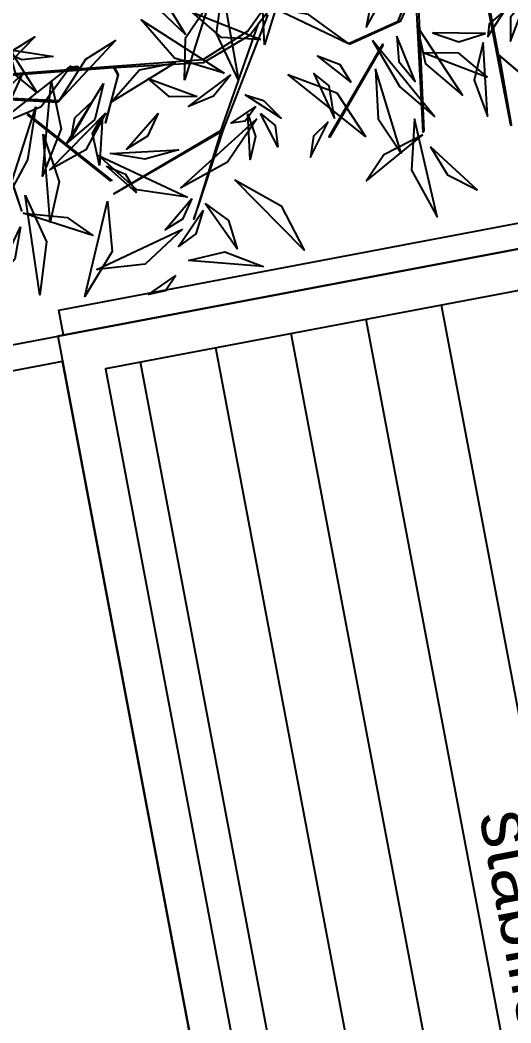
# Model space of a CAD drawing. Header units: centimetres. Extents: x 197412 to 267601, y -375791 to -305433.
# Drawn here: x 210810 to 211772, y -362881 to -360917 of the extents above; entities that cross this region are included whole.
import ezdxf

# ---------------------------------------------------------------- set-up
doc = ezdxf.new("R2010")
doc.units = ezdxf.units.CM
doc.layers.add('3-BAT C-Niveau 0', color=250, linetype='Continuous')
doc.styles.add('Helvetica', font='arial.ttf')

# ---------------------------------------------------------------- blocks, each defined once
blk = doc.blocks.new('Groupe-236-1')
at = {"linetype": 'Continuous', "flags": 128}
for points in [[(12885.91, -48887.14), (12881.51, -48893.34), (12872.67, -48898.97), (12834.96, -48901.72), (12834.84, -48901.96), (12855.15, -48900.47), (12856.03, -48901.96), (12853.6, -48911.31), (12856.15, -48901.81), (12855.46, -48900.47), (12872.82, -48899.48), (12881.89, -48894.13), (12883.45, -48892.03), (12876.12, -48912.85), (12855.26, -48925.22), (12876.19, -48913.03), (12870.9, -48930.17), (12871.97, -48927.15), (12876.71, -48912.61), (12885.42, -48890.27), (12884.88, -48890.27), (12883.45, -48892.03), (12886.51, -48888.04)], [(12837.05, -48928.35), (12837.24, -48928.52), (12829.06, -48903.82), (12828.71, -48903.98)], [(12838.24, -48909.68), (12838.42, -48909.61), (12854.82, -48922.6), (12854.57, -48922.66)]]:
    blk.add_lwpolyline(points, close=True, dxfattribs=at)
blk.add_lwpolyline([(12816.88, -48891.42), (12821.18, -48894.87), (12833.5, -48906.67), (12844.25, -48907.25), (12844.5, -48906.96), (12833.84, -48906.46), (12822.2, -48894.08), (12817.6, -48890.04), (12816.89, -48891.31)], dxfattribs=at)
at = {"linetype": 'Continuous'}
for points in [[(12884.75, -48895.99, -210.57), (12884.39, -48888, -206.9), (12889.01, -48882.32, -202.54), (12889.01, -48882.32, -202.54), (12884.75, -48895.99, -210.57)], [(12869.3, -48893.96, -185.42), (12864.41, -48889.33, -185.31), (12862.64, -48883.07, -184.01), (12862.64, -48883.07, -184.01), (12869.3, -48893.96, -185.42)], [(12879.69, -48902.92, -176.08), (12875.38, -48893.78, -174.79), (12876.55, -48885.12, -170.69), (12876.55, -48885.12, -170.69), (12879.69, -48902.92, -176.08)], [(12869.12, -48902.92, -205.3), (12869.26, -48894.66, -204.92), (12873.83, -48887.93, -203.9), (12873.83, -48887.93, -203.9), (12869.12, -48902.92, -205.3)], [(12884.07, -48894.94, -217.22), (12876.32, -48894.56, -219.34), (12870.57, -48889.6, -221.55), (12870.57, -48889.6, -221.55), (12884.07, -48894.94, -217.22)], [(12876.86, -48901.54, -204.31), (12867.12, -48898.6, -204.16), (12860.59, -48891.14, -202.67), (12860.59, -48891.14, -202.67), (12876.86, -48901.54, -204.31)], [(12833.16, -48901.23, -202.12), (12835.62, -48897, -201.54), (12839.76, -48894.44, -202.14), (12839.76, -48894.44, -202.14), (12833.16, -48901.23, -202.12)], [(12843.44, -48898.29, -199.98), (12837.21, -48898.95, -200.36), (12831.6, -48896.44, -199.46), (12831.6, -48896.44, -199.46), (12843.44, -48898.29, -199.98)], [(12844.5, -48906.96, -197.23), (12849.76, -48898.8, -194.28), (12855.57, -48895.16, -188.42), (12855.57, -48895.16, -188.42), (12844.5, -48906.96, -197.23)], [(12840.17, -48905.36, -199.77), (12836.12, -48902.04, -197.57), (12834.57, -48896.51, -196.35), (12834.57, -48896.51, -196.35), (12840.17, -48905.36, -199.77)], [(12846.87, -48900.15, -206.43), (12840.97, -48908.13, -204.4), (12831.52, -48912.13, -204.36), (12831.52, -48912.13, -204.36), (12846.87, -48900.15, -206.43)], [(12846.87, -48900.15, -206.43), (12840.97, -48908.13, -204.4), (12831.52, -48912.13, -204.36), (12831.52, -48912.13, -204.36), (12846.87, -48900.15, -206.43)], [(12848.21, -48900.17, -203.84), (12848.2, -48900.42, -203.87), (12846.47, -48900.62, -202.04), (12846.48, -48900.38, -202.02), (12848.21, -48900.17, -203.84)], [(12854.72, -48907.23, -188.89), (12860.29, -48900.89, -185.79), (12867.24, -48899.56, -181.22), (12867.24, -48899.56, -181.22), (12854.72, -48907.23, -188.89)], [(12837.25, -48901.78, -194.21), (12834.63, -48907.51, -192.81), (12829.23, -48909.48, -190.06), (12829.23, -48909.48, -190.06), (12837.25, -48901.78, -194.21)], [(12837.25, -48901.78, -194.21), (12834.63, -48907.51, -192.81), (12829.23, -48909.48, -190.06), (12829.23, -48909.48, -190.06), (12837.25, -48901.78, -194.21)], [(12878.17, -48901.89, -204.62), (12874.77, -48906.05, -205.07), (12869.86, -48908.06, -204.23), (12869.86, -48908.06, -204.23), (12878.17, -48901.89, -204.62)], [(12889.35, -48901.8, -220.09), (12898.92, -48905.41, -220.53), (12904.55, -48913.96, -219.34), (12904.55, -48913.96, -219.34), (12889.35, -48901.8, -220.09)], [(12842.94, -48903.04, -194.97), (12844.9, -48912.48, -192.57), (12841.24, -48921.76, -191.31), (12841.24, -48921.76, -191.31), (12842.94, -48903.04, -194.97)], [(12853.22, -48903.57, -207.16), (12851.5, -48910.62, -205.48), (12846.01, -48915.29, -203.83), (12846.01, -48915.29, -203.83), (12853.22, -48903.57, -207.16)], [(12853.22, -48903.57, -207.16), (12851.5, -48910.62, -205.48), (12846.01, -48915.29, -203.83), (12846.01, -48915.29, -203.83), (12853.22, -48903.57, -207.16)], [(12871.58, -48906.15, -184.69), (12866.17, -48906.22, -183.17), (12861.98, -48902.58, -181.63), (12861.98, -48902.58, -181.63), (12871.58, -48906.15, -184.69)], [(12881, -48905.77, -171.59), (12884.59, -48906.93, -169.03), (12888.04, -48910.36, -167.96), (12888.04, -48910.36, -167.96), (12881, -48905.77, -171.59)], [(12839.93, -48908.16, -210.1), (12838.29, -48918.56, -209.96), (12834.07, -48926.43, -205.95), (12834.07, -48926.43, -205.95), (12839.93, -48908.16, -210.1)], [(12846.86, -48914.28, -218.46), (12847.59, -48910.28, -216.39), (12851.09, -48907.04, -215.43), (12851.09, -48907.04, -215.43), (12846.86, -48914.28, -218.46)], [(12883.07, -48908.06, -212.09), (12880.98, -48910.95, -209.87), (12878.25, -48911.34, -207.1), (12878.25, -48911.34, -207.1), (12883.07, -48908.06, -212.09)], [(12883.07, -48908.06, -212.09), (12880.98, -48910.95, -209.87), (12878.25, -48911.34, -207.1), (12878.25, -48911.34, -207.1), (12883.07, -48908.06, -212.09)], [(12853.67, -48909.34, -201.48), (12849.78, -48916.55, -202.35), (12842.69, -48920.49, -201.76), (12842.69, -48920.49, -201.76), (12853.67, -48909.34, -201.48)], [(12852.44, -48919.66, -202.5), (12851.06, -48913.33, -200.11), (12853.01, -48909.96, -195.35), (12853.01, -48909.96, -195.35), (12852.44, -48919.66, -202.5)], [(12863.94, -48909.41, -195.33), (12861.82, -48913.88, -195.1), (12857.75, -48916.42, -194.26), (12857.75, -48916.42, -194.26), (12863.94, -48909.41, -195.33)], [(12881.53, -48909.53, -172.05), (12883.03, -48913.93, -171.7), (12881.99, -48918.46, -172.02), (12881.99, -48918.46, -172.02), (12881.53, -48909.53, -172.05)], [(12881.53, -48909.53, -172.05), (12883.03, -48913.93, -171.7), (12881.99, -48918.46, -172.02), (12881.99, -48918.46, -172.02), (12881.53, -48909.53, -172.05)], [(12883.99, -48909.47, -213.12), (12886.89, -48911.81, -210.71), (12887.4, -48915.97, -208.62), (12887.4, -48915.97, -208.62), (12883.99, -48909.47, -213.12)], [(12883.99, -48909.47, -213.12), (12886.89, -48911.81, -210.71), (12887.4, -48915.97, -208.62), (12887.4, -48915.97, -208.62), (12883.99, -48909.47, -213.12)], [(12883.24, -48910.47, -212.64), (12877.51, -48919, -211.07), (12868.37, -48924, -212.06), (12868.37, -48924, -212.06), (12883.24, -48910.47, -212.64)], [(12883.24, -48910.47, -212.64), (12877.51, -48919, -211.07), (12868.37, -48924, -212.06), (12868.37, -48924, -212.06), (12883.24, -48910.47, -212.64)], [(12841.4, -48913.51, -221.24), (12844.51, -48922.82, -218.96), (12842.78, -48930.73, -214.31), (12842.78, -48930.73, -214.31), (12841.4, -48913.51, -221.24)], [(12869.69, -48925.85, -228.97), (12859.75, -48924.39, -227.8), (12852.24, -48917.66, -227.09), (12852.24, -48917.66, -227.09), (12869.69, -48925.85, -228.97)], [(12867.96, -48916.57, -196.26), (12861.31, -48918.41, -195.05), (12854.59, -48917.31, -196.39), (12854.59, -48917.31, -196.39), (12867.96, -48916.57, -196.26)], [(12853.83, -48919.8, -211.6), (12857.55, -48921.36, -211.07), (12859.59, -48924.96, -211.1), (12859.59, -48924.96, -211.1), (12853.83, -48919.8, -211.6)], [(12878.98, -48922.46, -223.66), (12888.01, -48927.53, -222.36), (12892.57, -48936.21, -219.58), (12892.57, -48936.21, -219.58), (12878.98, -48922.46, -223.66)], [(12837.89, -48925.48, -223.19), (12842.07, -48934.58, -225.59), (12840.75, -48944.95, -225.79), (12840.75, -48944.95, -225.79), (12837.89, -48925.48, -223.19)], [(12837.89, -48925.48, -223.19), (12842.07, -48934.58, -225.59), (12840.75, -48944.95, -225.79), (12840.75, -48944.95, -225.79), (12837.89, -48925.48, -223.19)], [(12854.01, -48926.62, -215.07), (12854.94, -48936.48, -213.8), (12849.53, -48945.31, -214.42), (12849.53, -48945.31, -214.42), (12854.01, -48926.62, -215.07)], [(12870.56, -48926.09, -229.3), (12868.72, -48930.14, -228.25), (12865.3, -48932.23, -226.49), (12865.3, -48932.23, -226.49), (12870.56, -48926.09, -229.3)], [(12873.13, -48927.09, -232.48), (12877.74, -48930.44, -232.45), (12879.41, -48935.98, -231.83), (12879.41, -48935.98, -231.83), (12873.13, -48927.09, -232.48)], [(12837.5, -48928.95, -214.21), (12846.09, -48929.83, -211.43), (12851.1, -48933.32, -206.15), (12851.1, -48933.32, -206.15), (12837.5, -48928.95, -214.21)], [(12872.77, -48928.41, -232.75), (12871.29, -48933.01, -233.5), (12867.92, -48935.52, -235.42), (12867.92, -48935.52, -235.42), (12872.77, -48928.41, -232.75)], [(12836.98, -48931.67, -215.73), (12835.86, -48937.99, -216.78), (12831.51, -48942.86, -215.22), (12831.51, -48942.86, -215.22), (12836.98, -48931.67, -215.73)], [(12836.98, -48931.67, -215.73), (12835.86, -48937.99, -216.78), (12831.51, -48942.86, -215.22), (12831.51, -48942.86, -215.22), (12836.98, -48931.67, -215.73)], [(12868.72, -48932.14, -228.35), (12861.41, -48938.96, -229.1), (12851.9, -48939.98, -232.12), (12851.9, -48939.98, -232.12), (12868.72, -48932.14, -228.35)], [(12869.86, -48938.24, -212.86), (12877.02, -48936.58, -209.91), (12884.54, -48939.43, -208.14), (12884.54, -48939.43, -208.14), (12869.86, -48938.24, -212.86)], [(12869.86, -48938.24, -212.86), (12877.02, -48936.58, -209.91), (12884.54, -48939.43, -208.14), (12884.54, -48939.43, -208.14), (12869.86, -48938.24, -212.86)], [(12867.37, -48941.19, -211.21), (12865.38, -48944.19, -209.03), (12862.02, -48944.89, -206.71), (12862.02, -48944.89, -206.71), (12867.37, -48941.19, -211.21)], [(12867.37, -48941.19, -211.21), (12865.38, -48944.19, -209.03), (12862.02, -48944.89, -206.71), (12862.02, -48944.89, -206.71), (12867.37, -48941.19, -211.21)]]:
    blk.add_polyline3d(points, dxfattribs=at)
blk = doc.blocks.new('Groupe-238-1')
at = {"linetype": 'Continuous', "flags": 128}
for points in [[(12921.27, -48871.15), (12918.53, -48875.94), (12911.38, -48891.42), (12901.59, -48895.89), (12901.24, -48895.72), (12910.99, -48891.35), (12917.29, -48875.57), (12920.1, -48870.13), (12921.22, -48871.05)], [(12933.18, -48911.67), (12930.82, -48898.19), (12941.64, -48907.31), (12941.59, -48907.17), (12930.61, -48897.88), (12926.26, -48874.61), (12925.81, -48874.49), (12932.96, -48911.66), (12933.2, -48911.77), (12933.18, -48911.7)]]:
    blk.add_lwpolyline(points, dxfattribs=at)
for points in [[(12916.01, -48912.9), (12915.89, -48913.12), (12914.47, -48887.14), (12914.86, -48887.16)], [(12908.07, -48895.96), (12907.88, -48895.96), (12897.36, -48914.05), (12897.62, -48914.01)]]:
    blk.add_lwpolyline(points, close=True, dxfattribs=at)
at = {"linetype": 'Continuous'}
for points in [[(12904.69, -48892.64, -199.77), (12907.25, -48888.07, -197.57), (12906.67, -48882.36, -196.35), (12906.67, -48882.36, -196.35), (12904.69, -48892.64, -199.77)], [(12936.23, -48886.64, -215.21), (12932.96, -48890.59, -213.09), (12932.96, -48895.32, -210.46), (12932.96, -48895.32, -210.46), (12936.23, -48886.64, -215.21)], [(12901.24, -48895.72, -197.23), (12893.37, -48890.05, -194.28), (12886.63, -48888.78, -188.42), (12886.63, -48888.78, -188.42), (12901.24, -48895.72, -197.23)], [(12931.82, -48889.32, -177.75), (12928.79, -48891.9, -175.38), (12928.53, -48894.39, -172.12), (12928.53, -48894.39, -172.12), (12931.82, -48889.32, -177.75)], [(12914.67, -48892.36, -233.25), (12916.34, -48899.74, -238.65), (12923.56, -48905.86, -241.93), (12923.56, -48905.86, -241.93), (12914.67, -48892.36, -233.25)], [(12910.74, -48894.32, -207.72), (12911.12, -48899.29, -206.62), (12914.32, -48903.19, -205.86), (12914.32, -48903.19, -205.86), (12910.74, -48894.32, -207.72)], [(12917.67, -48893.63, -229.03), (12922.87, -48895.42, -227.48), (12928.01, -48893.8, -225.66), (12928.01, -48893.8, -225.66), (12917.67, -48893.63, -229.03)], [(12905.94, -48895.16, -210.1), (12911.27, -48904.24, -209.96), (12918.07, -48910.02, -205.95), (12918.07, -48910.02, -205.95), (12905.94, -48895.16, -210.1)], [(12927.66, -48895.55, -200.41), (12925.88, -48902.94, -200.32), (12928.51, -48910.01, -200.54), (12928.51, -48910.01, -200.54), (12927.66, -48895.55, -200.41)], [(12901.73, -48903.39, -218.46), (12899.58, -48899.93, -216.39), (12895.14, -48898.2, -215.43), (12895.14, -48898.2, -215.43), (12901.73, -48903.39, -218.46)], [(12928.5, -48902.37, -189.87), (12922.84, -48897.67, -186.93), (12916.07, -48897.56, -183.27), (12916.07, -48897.56, -183.27), (12928.5, -48902.37, -189.87)], [(12898.5, -48910.44, -202.5), (12897.47, -48904.04, -200.11), (12894.42, -48901.62, -195.35), (12894.42, -48901.62, -195.35), (12898.5, -48910.44, -202.5)], [(12906.53, -48900.68, -221.24), (12907.04, -48910.49, -218.96), (12911.54, -48917.21, -214.31), (12911.54, -48917.21, -214.31), (12906.53, -48900.68, -221.24)], [(12897.26, -48911.08, -211.6), (12894.37, -48913.89, -211.07), (12893.79, -48917.99, -211.1), (12893.79, -48917.99, -211.1), (12897.26, -48911.08, -211.6)], [(12914.17, -48910.53, -223.19), (12913.61, -48920.54, -225.59), (12918.63, -48929.71, -225.79), (12918.63, -48929.71, -225.79), (12914.17, -48910.53, -223.19)], [(12914.17, -48910.53, -223.19), (12913.61, -48920.54, -225.59), (12918.63, -48929.71, -225.79), (12918.63, -48929.71, -225.79), (12914.17, -48910.53, -223.19)], [(12915.8, -48913.62, -214.21), (12908.13, -48917.58, -211.43), (12904.74, -48922.66, -206.15), (12904.74, -48922.66, -206.15), (12915.8, -48913.62, -214.21)], [(12917.28, -48915.97, -215.73), (12920.63, -48921.44, -216.78), (12926.46, -48924.38, -215.22), (12926.46, -48924.38, -215.22), (12917.28, -48915.97, -215.73)], [(12917.28, -48915.97, -215.73), (12920.63, -48921.44, -216.78), (12926.46, -48924.38, -215.22), (12926.46, -48924.38, -215.22), (12917.28, -48915.97, -215.73)]]:
    blk.add_polyline3d(points, dxfattribs=at)
blk = doc.blocks.new('Groupe-239-1')
for name in ['Groupe-238-1', 'Groupe-236-1']:
    blk.add_blockref(name, (0, 0))
blk = doc.blocks.new('Groupe-242-1')
blk.add_blockref('Groupe-239-1', (0, 0))

msp = doc.modelspace()

# ---------------------------------------------------------------- linework, layer by layer
at = {"layer": '3-BAT C-Niveau 0'}
for p, q in [((212350.9, -365249.2), (211636.2, -361475.3)), ((212203.5, -365277.1), (211488.8, -361503.2)), ((212056.1, -365305), (211341.4, -361531.1)), ((211908.8, -365332.9), (211194.1, -361559)), ((211761.4, -365360.9), (211046.7, -361586.9))]:
    msp.add_line(p, q, dxfattribs=at)
at = {"layer": '3-BAT C-Niveau 0', "flags": 128}
for points in [[(209408.6, -361815.5), (213340, -361071), (213157.5, -360106.9), (213156.8, -360107.1), (213131.7, -359974.5), (210676.7, -360439.4), (209932.4, -356509.2), (212388.1, -356044.2), (211246.4, -350015.8), (207316.4, -350760)], [(210886.3, -361485), (213822.7, -360928.9), (213832, -360978), (210895.6, -361534.1)], [(213832, -360978), (210884.4, -361536.2), (211628.7, -365466.4), (214576.3, -364908.1)], [(220184.5, -366409.5), (214553.6, -367476), (214085, -365001.2), (211628.7, -365466.4), (210893.8, -361585.8), (209420.2, -361865.7), (210323.5, -366635.8), (215103, -371902.1), (221012.8, -370783)]]:
    msp.add_lwpolyline(points, close=True, dxfattribs=at)
msp.add_lwpolyline([(213846.9, -361056.6), (210977.9, -361599.9), (211691.6, -365374.1), (214561.6, -364830.6)], dxfattribs=at)

# ---------------------------------------------------------------- block references
at = {"layer": '3-BAT C-Niveau 0', "xscale": 10, "yscale": 10, "zscale": 10}
msp.add_blockref('Groupe-242-1', (82441.7, 127994.6), dxfattribs=at)

# ---------------------------------------------------------------- texts
at = {"layer": '3-BAT C-Niveau 0', "insert": (212740.8, -363182.6), "char_height": 151.309, "attachment_point": 2, "rotation": 280.7236, "line_spacing_factor": 0.834288, "style": 'Helvetica'}
msp.add_mtext('Terrasse\\P{\\H0.6752x;12,00m2}\\P{\\H0.6752x;Platelage \\Pbois composite}\\P{\\H0.6752x;bois composite} {\\H0.6752x;sur sable\\Pstabilisé (pas de fondations)}\\P\\P', dxfattribs=at)

doc.saveas('drawing.dxf')
